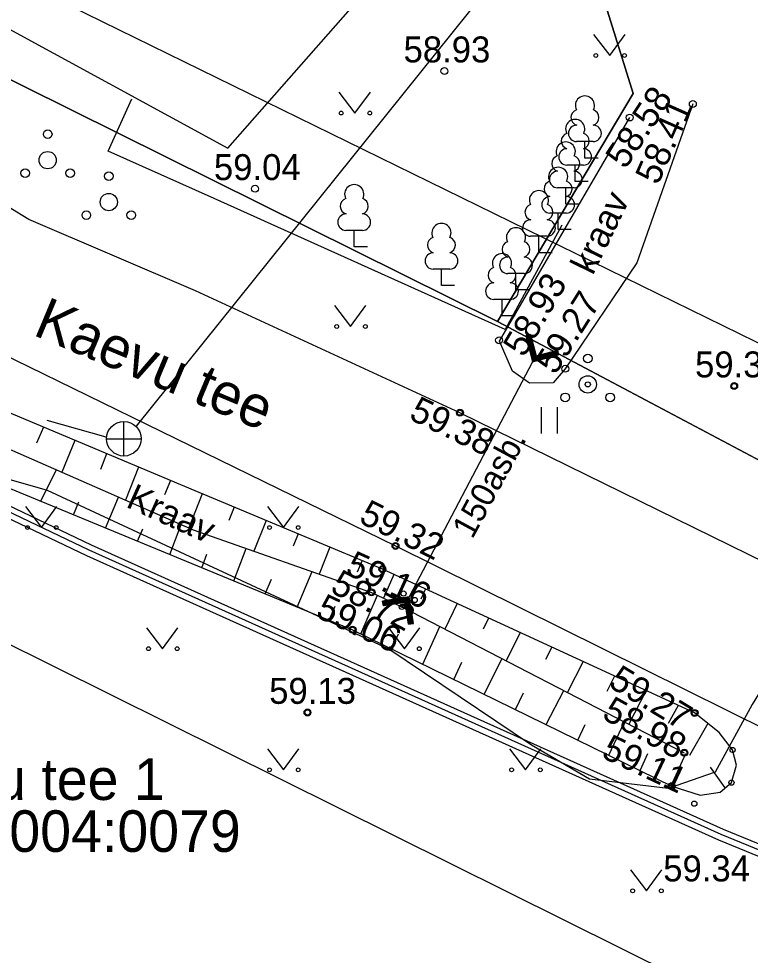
# Model space of a CAD drawing. Extents: x 634492 to 636012, y 6467244 to 6469078.
# Drawn here: x 635037.99 to 635059.15, y 6468109.92 to 6468136.99 of the extents above; entities that cross this region are included whole.
import ezdxf

# ---------------------------------------------------------------- set-up
doc = ezdxf.new("R2010")
doc.units = 0
for name, color, linetype in [('AED', 7, 'Continuous'), ('HALJASTUS', 7, 'Continuous'), ('HOONE', 7, 'Continuous'), ('KKAEV', 7, 'Continuous'), ('KORGUS-EH2000', 7, 'Continuous'), ('KPKAABEL', 7, 'Continuous'), ('KTRASS', 7, 'Continuous'), ('MOOTMPUNKT', 7, 'Continuous'), ('MOOTPIIR', 7, 'Continuous'), ('MPKAABEL', 7, 'Continuous'), ('PIIR', 7, 'Continuous'), ('PUU', 7, 'Continuous'), ('RELJEEF', 7, 'Continuous'), ('TEE', 7, 'Continuous'), ('TRUUP', 7, 'Continuous'), ('VEEKOGU', 7, 'Continuous')]:
    doc.layers.add(name, color=color, linetype=linetype)

msp = doc.modelspace()

# ---------------------------------------------------------------- linework, layer by layer
at = {"layer": 'AED'}
msp.add_lwpolyline([(635053.703, 6468131.025), (635052.056, 6468128.007), (635043.643, 6468131.799), (635040.575, 6468133.161), (635041.263, 6468134.678)], dxfattribs=at)
at = {"layer": 'HALJASTUS'}
for p, q in [((635054.619, 6468136.534), (635055.083, 6468135.927)), ((635055.083, 6468135.927), (635055.528, 6468136.534)), ((635047.253, 6468134.869), (635047.717, 6468134.263)), ((635047.717, 6468134.263), (635048.162, 6468134.869)), ((635047.126, 6468128.703), (635047.589, 6468128.096)), ((635047.589, 6468128.096), (635048.035, 6468128.703)), ((635053.105, 6468125.76), (635053.105, 6468124.999)), ((635053.56, 6468125.76), (635053.56, 6468124.999)), ((635038.185, 6468122.891), (635038.648, 6468122.284)), ((635038.648, 6468122.284), (635039.094, 6468122.891)), ((635045.185, 6468122.891), (635045.648, 6468122.284)), ((635045.648, 6468122.284), (635046.094, 6468122.891)), ((635041.685, 6468119.391), (635042.148, 6468118.784)), ((635042.148, 6468118.784), (635042.594, 6468119.391)), ((635048.685, 6468119.391), (635049.148, 6468118.784)), ((635049.148, 6468118.784), (635049.594, 6468119.391)), ((635045.185, 6468115.891), (635045.648, 6468115.284)), ((635045.648, 6468115.284), (635046.094, 6468115.891)), ((635052.185, 6468115.891), (635052.648, 6468115.284)), ((635052.648, 6468115.284), (635053.094, 6468115.891)), ((635055.685, 6468112.391), (635056.148, 6468111.784)), ((635056.148, 6468111.784), (635056.594, 6468112.391))]:
    msp.add_line(p, q, dxfattribs=at)
for centre in [(635054.682, 6468135.927), (635055.511, 6468135.927), (635047.316, 6468134.263), (635048.144, 6468134.263), (635047.188, 6468128.096), (635048.017, 6468128.096), (635038.247, 6468122.284), (635039.076, 6468122.284), (635045.247, 6468122.284), (635046.076, 6468122.284), (635041.747, 6468118.784), (635042.576, 6468118.784), (635048.747, 6468118.784), (635049.576, 6468118.784), (635045.247, 6468115.284), (635046.076, 6468115.284), (635052.247, 6468115.284), (635053.076, 6468115.284), (635055.747, 6468111.784), (635056.576, 6468111.784)]:
    msp.add_circle(centre, 0.055, dxfattribs=at)
at = {"layer": 'HOONE'}
msp.add_lwpolyline([(635052.414, 6468142.769), (635047.127, 6468147.531), (635042.914, 6468142.779), (635042.941, 6468142.728), (635040.078, 6468139.932), (635039.854, 6468140.127), (635039.779, 6468140.004), (635037.272, 6468136.926), (635044.038, 6468133.253), (635052.414, 6468142.769)], dxfattribs=at)
at = {"layer": 'KKAEV'}
for p, q in [((635041.035, 6468124.352), (635041.035, 6468125.352)), ((635040.535, 6468124.852), (635041.535, 6468124.852))]:
    msp.add_line(p, q, dxfattribs=at)
msp.add_circle((635041.035, 6468124.852), 0.5, dxfattribs=at)
at = {"layer": 'KORGUS-EH2000'}
for centre in [(635050.304, 6468135.477), (635057.487, 6468134.528), (635055.663, 6468134.134), (635044.826, 6468132.076), (635051.885, 6468127.697), (635053.797, 6468126.873), (635058.683, 6468126.374), (635050.752, 6468125.603), (635048.888, 6468121.755), (635048.511, 6468121.082), (635048.196, 6468120.41), (635047.648, 6468119.33), (635046.343, 6468116.94), (635057.538, 6468116.926), (635057.241, 6468115.777), (635056.879, 6468114.813)]:
    msp.add_circle(centre, 0.1, dxfattribs=at)
at = {"layer": 'KPKAABEL'}
for points in [[(635084.992, 6468098.574), (635084.685, 6468098.726), (635084.451, 6468099.08), (635084.787, 6468100.477), (635084.761, 6468101.318), (635084.446, 6468102.171), (635083.227, 6468102.994), (635078.048, 6468105.004), (635069.023, 6468108.832), (635064.165, 6468110.758), (635062.777, 6468111.393), (635058.239, 6468113.249), (635039.958, 6468121.47), (635020.212, 6468130.892), (635010.849, 6468135.749), (635006.854, 6468137.9), (635000.122, 6468141.071), (634998.629, 6468141.307), (634996.805, 6468142.537), (634997.06, 6468144.342), (634997.54, 6468147.57), (634999.71, 6468153.36), (635001.138, 6468156.16)], [(635085.071, 6468098.732), (635084.806, 6468098.863), (635084.64, 6468099.114), (635084.964, 6468100.459), (635084.936, 6468101.352), (635084.592, 6468102.285), (635083.309, 6468103.151), (635078.114, 6468105.167), (635069.09, 6468108.995), (635064.234, 6468110.92), (635062.847, 6468111.555), (635058.309, 6468113.411), (635040.032, 6468121.63), (635020.291, 6468131.05), (635010.931, 6468135.905), (635006.933, 6468138.058), (635000.211, 6468141.224), (634997.791, 6468141.679), (634997.204, 6468141.475), (634996.665, 6468140.041), (634995.813, 6468135.827), (634994.79, 6468130.479), (634993.736, 6468125.217)]]:
    msp.add_lwpolyline(points, dxfattribs=at)
at = {"layer": 'KTRASS'}
for points in [[(635053.905, 6468140.796), (635041.389, 6468125.212)], [(635063.681, 6468125.514), (635063.51, 6468125.134), (635061.02, 6468120.125), (635059.203, 6468117.175), (635058.133, 6468115.215), (635056.777, 6468114.739), (635054.496, 6468115.016), (635052.817, 6468115.998), (635048.694, 6468118.77), (635038.825, 6468123.351), (635028.938, 6468126.184), (635017.881, 6468129.382), (635008.817, 6468131.751), (635003.119, 6468133.071), (634997.715, 6468134.895), (634993.461, 6468135.542), (634991.362, 6468134.805), (634989.514, 6468133.218), (634988.515, 6468131.056), (634986.679, 6468124.878)], [(635038.809, 6468125.387), (635040.507, 6468124.908)]]:
    msp.add_lwpolyline(points, dxfattribs=at)
at = {"layer": 'MOOTMPUNKT'}
for centre in [(635054.449, 6468126.422), (635058.683, 6468126.374), (635050.752, 6468125.603), (635048.888, 6468121.755), (635048.511, 6468121.082), (635048.196, 6468120.41), (635049.122, 6468120.378), (635049.072, 6468119.993), (635049.444, 6468120.191), (635047.648, 6468119.33), (635046.343, 6468116.94), (635057.538, 6468116.926), (635057.241, 6468115.777), (635058.637, 6468115.858), (635056.879, 6468114.813), (635058.603, 6468114.913), (635057.53, 6468114.306)]:
    msp.add_circle(centre, 0.075, dxfattribs=at)
at = {"layer": 'MOOTPIIR'}
for points in [[(634729.989, 6468289.833), (634750.804, 6468284.704), (634775.823, 6468278.361), (634795.331, 6468270.889), (634818.188, 6468259.873), (634849.36, 6468242.981), (634874.498, 6468228.089), (634900.724, 6468210.248), (634917.885, 6468201.479), (634952.478, 6468180.839), (634960.937, 6468175.172), (634964.466, 6468177.673), (634975.002, 6468173.225), (634978.38, 6468172.666), (634990.486, 6468168.308), (634998.369, 6468165.076), (635001.281, 6468163.979), (635000.273, 6468156.584), (635061.864, 6468126.398), (635099.681, 6468108.014), (635138.946, 6468089.337), (635253.62, 6468037.312)], [(635166.628, 6468058.637), (635140.298, 6468070.91), (635122.186, 6468078.569), (635103.295, 6468086.257), (635063.957, 6468105.888), (635018.857, 6468128.259), (635008.638, 6468129.582), (634989.361, 6468123.935), (634953.076, 6468136.692), (634935.419, 6468170.311), (634907.957, 6468188.325), (634892.774, 6468198.47), (634868.726, 6468211.546), (634863.84, 6468216.503), (634790.603, 6468257.391), (634766.581, 6468265.828), (634748.631, 6468268.756), (634730.828, 6468272.911)]]:
    msp.add_lwpolyline(points, dxfattribs=at)
at = {"layer": 'MPKAABEL'}
msp.add_lwpolyline([(635064.542, 6468110.97), (635064.297, 6468111.067), (635062.911, 6468111.702), (635058.372, 6468113.558), (635040.099, 6468121.775), (635020.362, 6468131.193), (635015.475, 6468133.728)], dxfattribs=at)
at = {"layer": 'PIIR'}
for points in [[(635003.89, 6468170.07), (635017.37, 6468198.73), (635015.55, 6468212.67), (635015.03, 6468219.47), (635016.31, 6468226.44), (635018.18, 6468225.9), (635019.93, 6468225.4), (635074.96, 6468209.63), (635062.87, 6468182.63), (635055.58, 6468166.17), (635047.43, 6468147.65), (635053.77, 6468141.23), (635055.76, 6468134.83), (635051.84, 6468128.24), (634997.04, 6468155.43)], [(635051.84, 6468128.24), (635055.76, 6468134.83), (635053.77, 6468141.23), (635047.43, 6468147.65), (635055.58, 6468166.17), (635071.38, 6468158.77), (635059.93, 6468123.95)], [(634997.04, 6468155.43), (635051.84, 6468128.24), (635080.32, 6468113.14), (635078.16, 6468105.95), (635047.11, 6467987.54), (635032.65, 6467991.52), (634950.38, 6468014.11), (634966.59, 6468068.8), (634968.83, 6468073.68), (634979.92, 6468104.42)]]:
    msp.add_lwpolyline(points, close=True, dxfattribs=at)
at = {"layer": 'PUU'}
for p, q in [((635054.606, 6468133.438), (635054.126, 6468133.438)), ((635054.366, 6468132.963), (635054.366, 6468133.438)), ((635054.325, 6468132.759), (635053.845, 6468132.759)), ((635054.085, 6468132.284), (635054.085, 6468132.759)), ((635054.746, 6468132.963), (635054.366, 6468132.963)), ((635054.465, 6468132.284), (635054.085, 6468132.284)), ((635054.053, 6468132.106), (635053.573, 6468132.106)), ((635053.813, 6468131.631), (635053.813, 6468132.106)), ((635054.193, 6468131.631), (635053.813, 6468131.631)), ((635053.832, 6468131.374), (635053.352, 6468131.374)), ((635053.592, 6468130.899), (635053.592, 6468131.374)), ((635047.935, 6468130.873), (635047.455, 6468130.873)), ((635047.695, 6468130.398), (635047.695, 6468130.873)), ((635053.972, 6468130.899), (635053.592, 6468130.899)), ((635053.276, 6468130.702), (635052.796, 6468130.702)), ((635053.036, 6468130.227), (635053.036, 6468130.702)), ((635048.075, 6468130.398), (635047.695, 6468130.398)), ((635053.416, 6468130.227), (635053.036, 6468130.227)), ((635050.458, 6468129.753), (635049.978, 6468129.753)), ((635050.218, 6468129.278), (635050.218, 6468129.753)), ((635052.613, 6468129.627), (635052.133, 6468129.627)), ((635052.373, 6468129.152), (635052.373, 6468129.627)), ((635050.598, 6468129.278), (635050.218, 6468129.278)), ((635052.753, 6468129.152), (635052.373, 6468129.152)), ((635052.209, 6468128.88), (635051.729, 6468128.88)), ((635051.969, 6468128.405), (635051.969, 6468128.88)), ((635052.349, 6468128.405), (635051.969, 6468128.405))]:
    msp.add_line(p, q, dxfattribs=at)
for centre, radius in [((635038.83, 6468133.652), 0.125), ((635038.83, 6468132.902), 0.25), ((635038.18, 6468132.527), 0.125), ((635039.48, 6468132.527), 0.125), ((635040.598, 6468132.44), 0.125), ((635040.598, 6468131.69), 0.25), ((635039.948, 6468131.315), 0.125), ((635041.248, 6468131.315), 0.125), ((635054.449, 6468127.172), 0.125), ((635054.449, 6468126.422), 0.25), ((635053.799, 6468126.047), 0.125), ((635055.099, 6468126.047), 0.125)]:
    msp.add_circle(centre, radius, dxfattribs=at)
for centre, radius, start, end in [((635054.366, 6468134.483), 0.277, 332.5799, 207.4201), ((635054.196, 6468134.136), 0.233, 109.0217, 253.1415), ((635054.536, 6468134.136), 0.233, 286.8508, 70.9859), ((635054.085, 6468133.804), 0.277, 332.5799, 207.4201), ((635054.129, 6468133.675), 0.238, 90.0016, 269.3953), ((635054.603, 6468133.675), 0.238, 270.6047, 89.9984), ((635053.915, 6468133.457), 0.233, 109.0217, 253.1415), ((635054.255, 6468133.457), 0.233, 286.8508, 70.9859), ((635053.813, 6468133.151), 0.277, 332.5799, 207.4201), ((635053.643, 6468132.804), 0.233, 109.0217, 253.1415), ((635053.848, 6468132.996), 0.238, 90.0016, 269.3953), ((635053.983, 6468132.804), 0.233, 286.8508, 70.9859), ((635054.322, 6468132.996), 0.238, 270.6047, 89.9984), ((635053.592, 6468132.419), 0.277, 332.5799, 207.4201), ((635053.576, 6468132.343), 0.238, 90.0016, 269.3953), ((635054.05, 6468132.343), 0.238, 270.6047, 89.9984), ((635053.422, 6468132.072), 0.233, 109.0217, 253.1415), ((635053.762, 6468132.072), 0.233, 286.8508, 70.9859), ((635047.695, 6468131.918), 0.277, 332.5799, 207.4201), ((635053.036, 6468131.747), 0.277, 332.5799, 207.4201), ((635047.525, 6468131.571), 0.233, 109.0217, 253.1415), ((635047.865, 6468131.571), 0.233, 286.8508, 70.9859), ((635053.355, 6468131.611), 0.238, 90.0016, 269.3953), ((635053.829, 6468131.611), 0.238, 270.6047, 89.9984), ((635052.866, 6468131.4), 0.233, 109.0217, 253.1415), ((635053.206, 6468131.4), 0.233, 286.8508, 70.9859), ((635047.458, 6468131.11), 0.238, 90.0016, 269.3953), ((635047.932, 6468131.11), 0.238, 270.6047, 89.9984), ((635052.799, 6468130.939), 0.238, 90.0016, 269.3953), ((635053.273, 6468130.939), 0.238, 270.6047, 89.9984), ((635050.218, 6468130.798), 0.277, 332.5799, 207.4201), ((635052.373, 6468130.672), 0.277, 332.5799, 207.4201), ((635050.048, 6468130.451), 0.233, 109.0217, 253.1415), ((635050.388, 6468130.451), 0.233, 286.8508, 70.9859), ((635052.203, 6468130.325), 0.233, 109.0217, 253.1415), ((635052.543, 6468130.325), 0.233, 286.8508, 70.9859), ((635049.981, 6468129.99), 0.238, 90.0016, 269.3953), ((635050.455, 6468129.99), 0.238, 270.6047, 89.9984), ((635051.969, 6468129.925), 0.277, 332.5799, 207.4201), ((635052.136, 6468129.864), 0.238, 90.0016, 269.3953), ((635052.61, 6468129.864), 0.238, 270.6047, 89.9984), ((635051.799, 6468129.578), 0.233, 109.0217, 253.1415), ((635052.139, 6468129.578), 0.233, 286.8508, 70.9859), ((635051.732, 6468129.117), 0.238, 90.0016, 269.3953), ((635052.206, 6468129.117), 0.238, 270.6047, 89.9984)]:
    msp.add_arc(centre, radius, start, end, dxfattribs=at)
at = {"layer": 'RELJEEF'}
for p, q in [((635038.706, 6468125.185), (635038.503, 6468124.722)), ((635039.612, 6468124.805), (635039.244, 6468123.881)), ((635040.535, 6468124.419), (635040.354, 6468123.964)), ((635038.624, 6468123.042), (635039.084, 6468123.952)), ((635041.457, 6468124.032), (635041.077, 6468123.079)), ((635042.379, 6468123.646), (635042.212, 6468123.226)), ((635039.576, 6468122.651), (635039.734, 6468123.025)), ((635040.501, 6468122.27), (635040.879, 6468123.166)), ((635043.302, 6468123.26), (635042.911, 6468122.275)), ((635044.224, 6468122.874), (635044.071, 6468122.488)), ((635045.147, 6468122.488), (635044.796, 6468121.603)), ((635041.426, 6468121.89), (635041.577, 6468122.248)), ((635042.362, 6468121.505), (635042.695, 6468122.37)), ((635046.07, 6468122.102), (635045.93, 6468121.75)), ((635044.212, 6468120.743), (635044.573, 6468121.682)), ((635046.993, 6468121.717), (635046.685, 6468120.94)), ((635043.287, 6468121.124), (635043.436, 6468121.511)), ((635047.92, 6468121.329), (635047.784, 6468121)), ((635046.047, 6468119.988), (635046.482, 6468121.011)), ((635048.844, 6468120.929), (635048.545, 6468120.244)), ((635045.123, 6468120.369), (635045.302, 6468120.79)), ((635047.89, 6468119.211), (635048.366, 6468120.329)), ((635049.752, 6468120.511), (635049.622, 6468120.212)), ((635050.673, 6468120.087), (635050.315, 6468119.351)), ((635046.972, 6468119.608), (635047.142, 6468120.008)), ((635051.582, 6468119.668), (635051.425, 6468119.346)), ((635049.681, 6468118.335), (635050.168, 6468119.427)), ((635052.49, 6468119.25), (635052.093, 6468118.434)), ((635048.782, 6468118.775), (635048.976, 6468119.21)), ((635053.408, 6468118.828), (635053.223, 6468118.47)), ((635051.455, 6468117.467), (635051.972, 6468118.496)), ((635054.317, 6468118.409), (635053.858, 6468117.523)), ((635050.58, 6468117.896), (635050.802, 6468118.395)), ((635055.226, 6468117.99), (635054.999, 6468117.551)), ((635052.354, 6468117.027), (635052.594, 6468117.506)), ((635053.247, 6468116.59), (635053.755, 6468117.576)), ((635056.136, 6468117.572), (635055.636, 6468116.605)), ((635057.067, 6468117.143), (635056.769, 6468116.621)), ((635054.162, 6468116.142), (635054.373, 6468116.592)), ((635055.06, 6468115.703), (635055.513, 6468116.669)), ((635057.921, 6468116.622), (635057.394, 6468115.698)), ((635055.967, 6468115.259), (635056.187, 6468115.751)), ((635056.865, 6468114.82), (635057.285, 6468115.754)), ((635058.42, 6468114.759), (635058.002, 6468115.357))]:
    msp.add_line(p, q, dxfattribs=at)
msp.add_lwpolyline([(635015.949, 6468135.699), (635021.409, 6468132.67), (635028.022, 6468129.422), (635036.38, 6468125.136), (635043.033, 6468122.222), (635048.196, 6468120.41), (635049.072, 6468119.993), (635057.241, 6468115.777)], dxfattribs=at)
at = {"layer": 'TEE'}
for points in [[(635177.448, 6468064.169), (635155.92, 6468074.102), (635134.072, 6468084.667), (635123.747, 6468089.24), (635113.206, 6468094.678), (635092.516, 6468105.171), (635072.118, 6468115.116), (635050.752, 6468125.603), (635043.107, 6468129.126), (635038.285, 6468131.19), (635031.168, 6468135.534), (635014.842, 6468144.327), (635015.087, 6468144.877), (635008.348, 6468148.221), (635000.045, 6468152.487), (634995.354, 6468154.924), (634994.388, 6468155.832), (634997.458, 6468165.408)], [(634984.682, 6468125.58), (634988.768, 6468138.955), (634991.508, 6468147.246), (634992.061, 6468148.739), (634992.345, 6468149.099), (634992.592, 6468149.18), (634993.002, 6468149.082), (634993.6, 6468148.867), (634994.782, 6468148.362), (634997.266, 6468147.139), (635012.468, 6468139.466), (635013.184, 6468139.158), (635013.624, 6468139.465), (635028.949, 6468131.486), (635048.888, 6468121.755), (635062.084, 6468115.22)]]:
    msp.add_lwpolyline(points, dxfattribs=at)
at = {"layer": 'TRUUP'}
for p, q in [((635052.793, 6468127.865), (635052.655, 6468127.828)), ((635052.655, 6468127.828), (635052.852, 6468127.076)), ((635052.683, 6468127.836), (635052.67, 6468127.772)), ((635052.71, 6468127.843), (635052.684, 6468127.718)), ((635052.737, 6468127.85), (635052.698, 6468127.665)), ((635052.765, 6468127.857), (635052.712, 6468127.611)), ((635052.724, 6468127.846), (635052.903, 6468127.163)), ((635052.792, 6468127.864), (635052.726, 6468127.557)), ((635052.806, 6468127.813), (635052.74, 6468127.503)), ((635052.82, 6468127.759), (635052.754, 6468127.45)), ((635052.834, 6468127.705), (635052.768, 6468127.396)), ((635052.848, 6468127.652), (635052.782, 6468127.342)), ((635052.793, 6468127.865), (635052.954, 6468127.249)), ((635052.863, 6468127.598), (635052.796, 6468127.288)), ((635052.877, 6468127.544), (635052.811, 6468127.235)), ((635052.891, 6468127.49), (635052.825, 6468127.181)), ((635052.905, 6468127.437), (635052.839, 6468127.127)), ((635052.919, 6468127.383), (635052.853, 6468127.076)), ((635052.903, 6468127.163), (635053.587, 6468127.342)), ((635052.954, 6468127.249), (635053.569, 6468127.411)), ((635053.293, 6468127.338), (635053.26, 6468127.182)), ((635053.32, 6468127.345), (635053.287, 6468127.19)), ((635053.347, 6468127.353), (635053.314, 6468127.197)), ((635053.374, 6468127.36), (635053.341, 6468127.204)), ((635053.401, 6468127.367), (635053.368, 6468127.211)), ((635053.428, 6468127.374), (635053.395, 6468127.218)), ((635053.455, 6468127.381), (635053.422, 6468127.225)), ((635053.482, 6468127.388), (635053.449, 6468127.232)), ((635053.509, 6468127.395), (635053.476, 6468127.239)), ((635053.537, 6468127.402), (635053.503, 6468127.246)), ((635053.564, 6468127.409), (635053.53, 6468127.253)), ((635053.58, 6468127.368), (635053.557, 6468127.261)), ((635053.569, 6468127.411), (635053.605, 6468127.273)), ((635052.853, 6468127.076), (635049.283, 6468120.284)), ((635052.852, 6468127.076), (635053.605, 6468127.273)), ((635052.933, 6468127.329), (635052.88, 6468127.083)), ((635052.947, 6468127.275), (635052.908, 6468127.09)), ((635052.968, 6468127.253), (635052.935, 6468127.097)), ((635052.995, 6468127.26), (635052.962, 6468127.104)), ((635053.022, 6468127.267), (635052.989, 6468127.111)), ((635053.049, 6468127.274), (635053.016, 6468127.118)), ((635053.076, 6468127.281), (635053.043, 6468127.126)), ((635053.103, 6468127.289), (635053.07, 6468127.133)), ((635053.13, 6468127.296), (635053.097, 6468127.14)), ((635053.157, 6468127.303), (635053.124, 6468127.147)), ((635053.185, 6468127.31), (635053.151, 6468127.154)), ((635053.212, 6468127.317), (635053.178, 6468127.161)), ((635053.239, 6468127.324), (635053.205, 6468127.168)), ((635053.266, 6468127.331), (635053.232, 6468127.175)), ((635053.594, 6468127.314), (635053.585, 6468127.268)), ((635049.283, 6468120.284), (635048.514, 6468120.162)), ((635048.537, 6468120.021), (635048.514, 6468120.162)), ((635048.521, 6468120.12), (635048.535, 6468120.165)), ((635049.224, 6468120.203), (635048.526, 6468120.092)), ((635048.53, 6468120.065), (635048.563, 6468120.17)), ((635049.165, 6468120.121), (635048.537, 6468120.021)), ((635048.542, 6468120.022), (635048.591, 6468120.174)), ((635048.57, 6468120.027), (635048.618, 6468120.179)), ((635048.598, 6468120.031), (635048.646, 6468120.183)), ((635048.625, 6468120.035), (635048.674, 6468120.187)), ((635048.653, 6468120.04), (635048.701, 6468120.192)), ((635048.681, 6468120.044), (635048.729, 6468120.196)), ((635048.708, 6468120.049), (635048.757, 6468120.201)), ((635048.736, 6468120.053), (635048.784, 6468120.205)), ((635048.763, 6468120.058), (635048.812, 6468120.209)), ((635048.791, 6468120.062), (635048.84, 6468120.214)), ((635048.819, 6468120.066), (635048.867, 6468120.218)), ((635048.846, 6468120.071), (635048.895, 6468120.223)), ((635048.874, 6468120.075), (635048.922, 6468120.227)), ((635048.902, 6468120.08), (635048.95, 6468120.231)), ((635048.929, 6468120.084), (635048.978, 6468120.236)), ((635048.957, 6468120.088), (635049.005, 6468120.24)), ((635048.985, 6468120.093), (635049.033, 6468120.245)), ((635049.012, 6468120.097), (635049.061, 6468120.249)), ((635049.04, 6468120.102), (635049.088, 6468120.253)), ((635049.068, 6468120.106), (635049.116, 6468120.258)), ((635049.095, 6468120.11), (635049.144, 6468120.262)), ((635049.123, 6468120.115), (635049.171, 6468120.267)), ((635049.151, 6468120.119), (635049.199, 6468120.271)), ((635049.265, 6468119.494), (635049.165, 6468120.121)), ((635049.169, 6468120.095), (635049.227, 6468120.276)), ((635049.178, 6468120.04), (635049.254, 6468120.28)), ((635049.187, 6468119.985), (635049.282, 6468120.284)), ((635049.195, 6468119.93), (635049.291, 6468120.232)), ((635049.204, 6468119.876), (635049.3, 6468120.177)), ((635049.213, 6468119.821), (635049.309, 6468120.122)), ((635049.222, 6468119.766), (635049.318, 6468120.067)), ((635049.335, 6468119.505), (635049.224, 6468120.203)), ((635049.406, 6468119.516), (635049.283, 6468120.284)), ((635049.23, 6468119.711), (635049.326, 6468120.012)), ((635049.239, 6468119.656), (635049.335, 6468119.958)), ((635049.248, 6468119.601), (635049.344, 6468119.903)), ((635049.256, 6468119.546), (635049.353, 6468119.848)), ((635049.266, 6468119.494), (635049.361, 6468119.793)), ((635049.265, 6468119.494), (635049.406, 6468119.516)), ((635049.294, 6468119.498), (635049.37, 6468119.738)), ((635049.321, 6468119.502), (635049.379, 6468119.683)), ((635049.349, 6468119.507), (635049.388, 6468119.628)), ((635049.376, 6468119.511), (635049.396, 6468119.573))]:
    msp.add_line(p, q, dxfattribs=at)
at = {"layer": 'VEEKOGU'}
for points in [[(635056.879, 6468114.813), (635057.701, 6468114.549), (635058.274, 6468114.636), (635058.603, 6468114.913), (635058.754, 6468115.419), (635058.637, 6468115.858), (635058.252, 6468116.36), (635057.538, 6468116.926), (635048.511, 6468121.082), (635042.684, 6468123.518), (635035.168, 6468126.668), (635028.555, 6468130.312), (635021.784, 6468133.376), (635016.454, 6468136.688), (635015.244, 6468136.629), (635014.598, 6468136.128), (635014.891, 6468135.023), (635018.405, 6468133.463), (635027.681, 6468128.658), (635037.125, 6468123.659), (635047.648, 6468119.33), (635056.879, 6468114.813)], [(635057.487, 6468134.528), (635055.872, 6468129.935), (635053.797, 6468126.873), (635053.449, 6468126.466), (635052.764, 6468126.461), (635052.274, 6468126.802), (635051.895, 6468127.674), (635055.663, 6468134.134)]]:
    msp.add_lwpolyline(points, dxfattribs=at)

# ---------------------------------------------------------------- texts
at = {"layer": 'KORGUS-EH2000'}
for s, p in [('58.93', (635049.121, 6468135.727)), ('59.04', (635043.637, 6468132.326)), ('59.31', (635057.551, 6468126.624)), ('59.13', (635045.235, 6468117.19)), ('59.34', (635056.631, 6468112.058))]:
    msp.add_text(s, height=0.75, dxfattribs=at).set_placement(p)
for s, rotation, p in [('58.58', 56.3528, (635055.535, 6468132.614)), ('58.41', 66.1198, (635056.479, 6468132.156)), ('58.93', 59.7522, (635052.605, 6468127.176)), ('59.27', 57.7299, (635053.509, 6468126.67)), ('59.38', 334.0245, (635049.246, 6468125.432)), ('59.32', 333.422, (635047.795, 6468122.448)), ('59.16', 335.364, (635047.404, 6468120.957)), ('58.72', 332.2416, (635046.965, 6468120.438)), ('59.06', 334.7392, (635046.546, 6468119.718)), ('59.27', 328.7497, (635055.012, 6468117.707)), ('58.98', 330.9998, (635054.825, 6468116.784)), ('59.11', 334.7924, (635054.808, 6468115.655))]:
    msp.add_text(s, height=0.75, rotation=rotation, dxfattribs=at).set_placement(p)
at = {"layer": 'PIIR'}
for s, p in [('Kaevu tee 1', (635033.652, 6468114.412)), ('60501:004:0079', (635032.813, 6468112.912))]:
    msp.add_text(s, height=1.2, dxfattribs=at).set_placement(p)
at = {"layer": 'TEE'}
msp.add_text('Kaevu tee', height=1.2, rotation=337.2732, dxfattribs=at).set_placement((635038.37, 6468127.862))
at = {"layer": 'TRUUP'}
msp.add_text('150asb.', height=0.7, rotation=61.528, dxfattribs=at).set_placement((635051.11, 6468121.928))
at = {"layer": 'VEEKOGU'}
for s, rotation, p in [('kraav', 63.972, (635054.594, 6468129.551)), ('Kraav', 335.7599, (635041.061, 6468122.892))]:
    msp.add_text(s, height=0.75, rotation=rotation, dxfattribs=at).set_placement(p)

doc.saveas('drawing.dxf')
